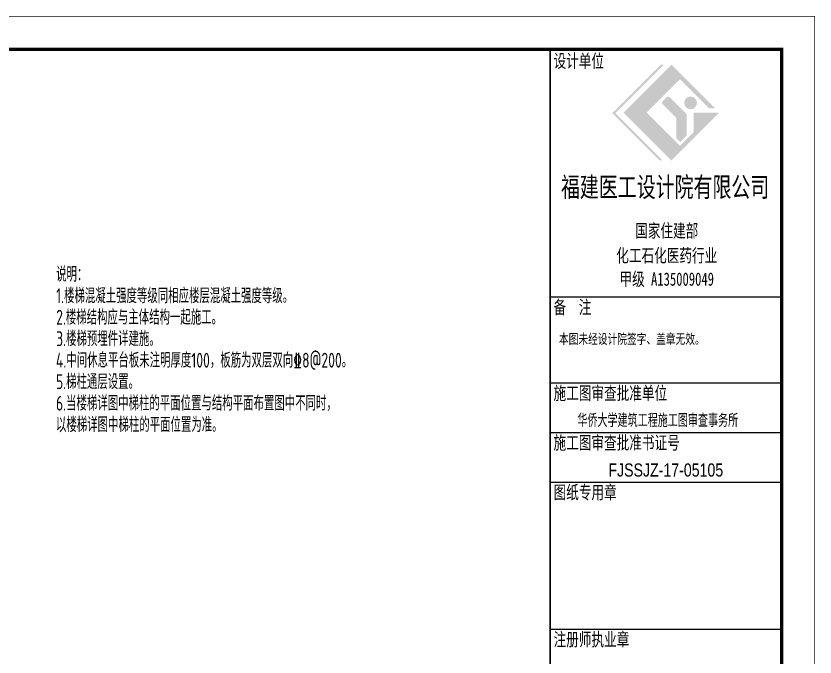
# Model space of a CAD drawing. Extents: x 287149 to 898857, y 100802 to 160212.
# Drawn here: x 874684 to 898857, y 123438 to 142832 of the extents above; entities that cross this region are included whole.
import ezdxf

# ---------------------------------------------------------------- set-up
doc = ezdxf.new("R2010")
doc.units = 0
doc.header["$LTSCALE"] = 1000
for name, color, linetype in [('FRAME', 3, 'CONTINUOUS'), ('SJSM', 150, 'CONTINUOUS'), ('填充', 8, 'CONTINUOUS'), ('审图中心证书', 7, 'CONTINUOUS')]:
    doc.layers.add(name, color=color, linetype=linetype)
doc.styles.add('_HZTXT', font='tq__rshz.shx', dxfattribs={"width": 0.8, "bigfont": 'tq__hzdc.shx'})
doc.styles.add('FRAME', font='simhei.ttf', dxfattribs={"width": 0.7})
doc.styles.add('TSSD_Rein', font='tssdeng.shx', dxfattribs={"width": 0.7, "bigfont": 'hztxt.shx'})
doc.styles.add('黑体', font='simhei.ttf', dxfattribs={"width": 0.7})

# ---------------------------------------------------------------- blocks, each defined once
blk = doc.blocks.new('A$C2F0C53E4')
at = {"layer": 'FRAME'}
h = blk.add_hatch(color=256, dxfattribs=at)
h.paths.add_polyline_path([(54328, 39098), (55337, 40107), (56218, 39226), (56398, 39226), (55075, 40549), (53625, 39098), (55075, 37648), (56525, 39098), (55749, 39098), (55749, 38502), (55337, 38090)], flags=0)
edge = h.paths.add_edge_path(flags=0)
edge.add_arc((55154, 38910), 69.1, 0, 45, ccw=False)
edge.add_line((55223, 38910), (55223, 38327))
edge.add_line((55223, 38327), (55340, 38210))
edge.add_line((55340, 38210), (55538, 38409))
edge.add_line((55538, 38409), (55538, 39020))
edge.add_arc((55469, 39020), 69.1, 360, 405)
edge.add_line((55518, 39069), (55024, 39562))
edge.add_arc((54976, 39513), 69.1, 45, 135)
edge.add_line((54927, 39562), (54812, 39447))
edge.add_arc((54861, 39399), 69.1, 135, 225)
edge.add_line((54812, 39350), (55203, 38959))
edge = h.paths.add_edge_path(flags=0)
edge.add_arc((55655, 39391), 192, 0, 180)
edge.add_arc((55655, 39391), 192, 180, 360)
h.paths.add_polyline_path([(54716, 37648), (54814, 37648), (53382, 39080), (54851, 40549), (54754, 40549), (53285, 39080)], flags=0)
for p, q in [((58410, 33510), (51410, 33510)), ((58410, 30910), (51410, 30910)), ((58410, 29410), (51410, 29410)), ((58410, 27910), (51410, 27910)), ((58410, 23460), (51410, 23460))]:
    blk.add_line(p, q, dxfattribs=at)
for points in [[(10, 42010, 20, 20, 0), (10, 10, 20, 20, 0), (59410, 10, 20, 20, 0), (59410, 42010, 20, 20, 0)], [(2510, 41010, 100, 100, 0), (2510, 1010, 100, 100, 0), (58410, 1010, 100, 100, 0), (58410, 41010, 100, 100, 0)]]:
    blk.add_lwpolyline(points, format="xyseb", close=True, dxfattribs=at)
blk.add_lwpolyline([(51410, 41010, 50, 50, 0), (51410, 1010, 50, 50, 0)], format="xyseb", dxfattribs=at)
for s, insert, char_height, width, attachment_point, style in [('设计单位', (51510, 40860), 400, 2368.14, 1, 'FRAME'), ('福建医工设计院有限公司', (54885, 36811), 600, 9859.32, 5, 'FRAME'), ('国家住建部', (54934, 35501), 400, 2944.75, 5, 'FRAME'), ('化工石化医药行业', (54934, 34752), 400, 4781.36, 5, 'FRAME'), ('甲级 A135009049', (54934, 34038), 400, 4439.66, 5, 'FRAME'), ('备  注', (51510, 33410), 400, 1758.31, 1, 'FRAME'), ('本图未经设计院签字、盖章无效。', (51673, 32067), 300, 6524.24, 7, '黑体'), ('施工图审查批准单位', (51510, 30810), 400, 5412.54, 1, 'FRAME'), ('施工图审查批准书证号', (51510, 29310), 400, 6008.14, 1, 'FRAME'), ('图纸专用章', (51510, 27810), 400, 2928.14, 1, 'FRAME'), ('注册师执业章', (51510, 23360), 400, 3554.58, 1, 'FRAME')]:
    blk.add_mtext(s, dxfattribs=dict(at, insert=insert, char_height=char_height, width=width, attachment_point=attachment_point, style=style))
at = {"layer": '审图中心证书', "style": '_HZTXT', "width": 0.8}
for s, p in [('华侨大学建筑工程施工图审查事务所', (52231, 29584)), ('FJSSJZ-17-05105', (53169, 28084))]:
    blk.add_text(s, height=400, dxfattribs=at).set_placement(p)

msp = doc.modelspace()

# ---------------------------------------------------------------- block references
at = {"layer": '填充'}
msp.add_blockref('A$C2F0C53E4', (839436.971, 100811.708), dxfattribs=at)

# ---------------------------------------------------------------- texts
at = {"layer": 'SJSM', "style": 'TSSD_Rein', "width": 0.7}
for s, p in [('说明：', (875898.603, 134792.118)), ('1.楼梯混凝土强度等级同相应楼层混凝土强度等级。', (875898.603, 134142.118)), ('2.楼梯结构应与主体结构一起施工。', (875898.603, 133492.118)), ('3.楼梯预埋件详建施。', (875898.603, 132842.118)), ('4.中间休息平台板未注明厚度100，板筋为双层双向%%1328@200。', (875893.248, 132192.118)), ('5.梯柱通层设置。', (875893.248, 131542.118)), ('6.当楼梯详图中梯柱的平面位置与结构平面布置图中不同时，', (875893.248, 130892.118)), ('以楼梯详图中梯柱的平面位置为准。', (875893.248, 130242.118))]:
    msp.add_text(s, height=450, dxfattribs=at).set_placement(p)

doc.saveas('drawing.dxf')
